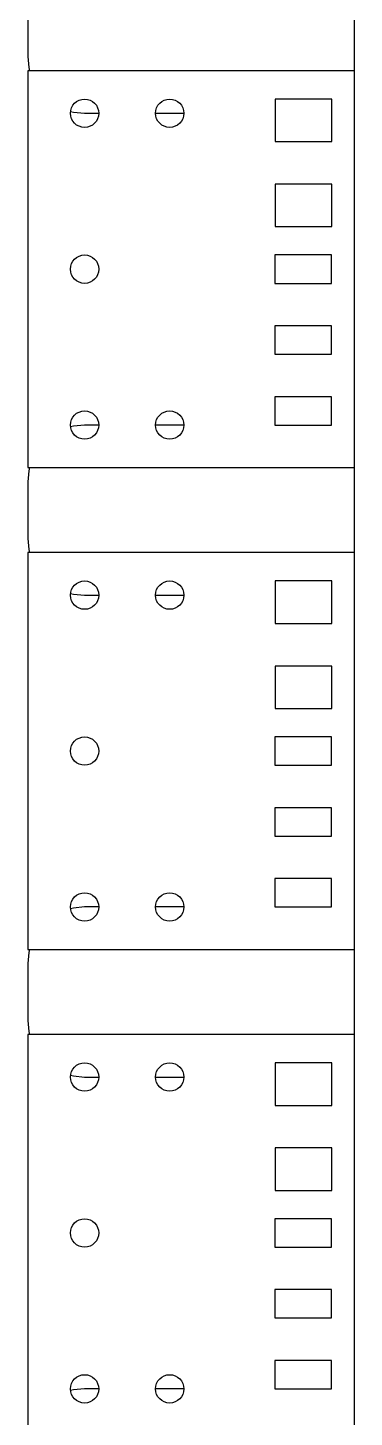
# Model space of a CAD drawing. Header units: millimetres. Extents: x 53 to 376, y 29 to 265.
# Drawn here: x 240.72 to 246.47, y 82.13 to 106.64 of the extents above; entities that cross this region are included whole.
import ezdxf

# ---------------------------------------------------------------- set-up
doc = ezdxf.new("R2010")
doc.units = ezdxf.units.MM

msp = doc.modelspace()

# ---------------------------------------------------------------- linework, layer by layer
at = {"color": 7, "linetype": 'Continuous', "lineweight": 25}
for p, q in [((246.4728, 129.8828), (246.4728, 57.8828)), ((240.7228, 107.1328), (240.7228, 106.1328)), ((240.7228, 105.8828), (240.7228, 98.8828)), ((246.4728, 105.8828), (240.7228, 105.8828)), ((245.0784, 105.3828), (245.0784, 104.6328)), ((246.0784, 105.3828), (245.0784, 105.3828)), ((246.0784, 104.6328), (246.0784, 105.3828)), ((241.7228, 105.1328), (241.9728, 105.1328)), ((242.9728, 105.1328), (243.4728, 105.1328)), ((245.0784, 104.6328), (246.0784, 104.6328)), ((245.0784, 103.8828), (245.0784, 103.1328)), ((246.0784, 103.8828), (245.0784, 103.8828)), ((246.0784, 103.1328), (246.0784, 103.8828)), ((245.0784, 103.1328), (246.0784, 103.1328)), ((245.0728, 102.6328), (245.0728, 102.1328)), ((246.0728, 102.6328), (245.0728, 102.6328)), ((246.0728, 102.1328), (246.0728, 102.6328)), ((245.0728, 102.1328), (246.0728, 102.1328)), ((245.0728, 101.3828), (245.0728, 100.8828)), ((246.0728, 101.3828), (245.0728, 101.3828)), ((246.0728, 100.8828), (246.0728, 101.3828)), ((245.0728, 100.8828), (246.0728, 100.8828)), ((245.0728, 100.1328), (245.0728, 99.6328)), ((246.0728, 100.1328), (245.0728, 100.1328)), ((246.0728, 99.6328), (246.0728, 100.1328)), ((241.9728, 99.6328), (241.7228, 99.6328)), ((243.4728, 99.6328), (242.9728, 99.6328)), ((245.0728, 99.6328), (246.0728, 99.6328)), ((240.7228, 98.8828), (246.4728, 98.8828)), ((240.7228, 98.6328), (240.7228, 97.6328)), ((240.7228, 97.3828), (240.7228, 90.3828)), ((246.4728, 97.3828), (240.7228, 97.3828)), ((245.0784, 96.8828), (245.0784, 96.1328)), ((246.0784, 96.8828), (245.0784, 96.8828)), ((246.0784, 96.1328), (246.0784, 96.8828)), ((241.7228, 96.6328), (241.9728, 96.6328)), ((242.9728, 96.6328), (243.4728, 96.6328)), ((245.0784, 96.1328), (246.0784, 96.1328)), ((245.0784, 95.3828), (245.0784, 94.6328)), ((246.0784, 95.3828), (245.0784, 95.3828)), ((246.0784, 94.6328), (246.0784, 95.3828)), ((245.0784, 94.6328), (246.0784, 94.6328)), ((245.0728, 94.1328), (245.0728, 93.6328)), ((246.0728, 94.1328), (245.0728, 94.1328)), ((246.0728, 93.6328), (246.0728, 94.1328)), ((245.0728, 93.6328), (246.0728, 93.6328)), ((245.0728, 92.8828), (245.0728, 92.3828)), ((246.0728, 92.8828), (245.0728, 92.8828)), ((246.0728, 92.3828), (246.0728, 92.8828)), ((245.0728, 92.3828), (246.0728, 92.3828)), ((245.0728, 91.6328), (245.0728, 91.1328)), ((246.0728, 91.6328), (245.0728, 91.6328)), ((246.0728, 91.1328), (246.0728, 91.6328)), ((241.9728, 91.1328), (241.7228, 91.1328)), ((243.4728, 91.1328), (242.9728, 91.1328)), ((245.0728, 91.1328), (246.0728, 91.1328)), ((240.7228, 90.3828), (246.4728, 90.3828)), ((240.7228, 90.1328), (240.7228, 89.1328)), ((240.7228, 88.8828), (240.7228, 81.8828)), ((246.4728, 88.8828), (240.7228, 88.8828)), ((245.0784, 88.3828), (245.0784, 87.6328)), ((246.0784, 88.3828), (245.0784, 88.3828)), ((246.0784, 87.6328), (246.0784, 88.3828)), ((241.7228, 88.1328), (241.9728, 88.1328)), ((242.9728, 88.1328), (243.4728, 88.1328)), ((245.0784, 87.6328), (246.0784, 87.6328)), ((245.0784, 86.8828), (245.0784, 86.1328)), ((246.0784, 86.8828), (245.0784, 86.8828)), ((246.0784, 86.1328), (246.0784, 86.8828)), ((245.0784, 86.1328), (246.0784, 86.1328)), ((245.0728, 85.6328), (245.0728, 85.1328)), ((246.0728, 85.6328), (245.0728, 85.6328)), ((246.0728, 85.1328), (246.0728, 85.6328)), ((245.0728, 85.1328), (246.0728, 85.1328)), ((245.0728, 84.3828), (245.0728, 83.8828)), ((246.0728, 84.3828), (245.0728, 84.3828)), ((246.0728, 83.8828), (246.0728, 84.3828)), ((245.0728, 83.8828), (246.0728, 83.8828)), ((245.0728, 83.1328), (245.0728, 82.6328)), ((246.0728, 83.1328), (245.0728, 83.1328)), ((246.0728, 82.6328), (246.0728, 83.1328)), ((241.9728, 82.6328), (241.7228, 82.6328)), ((243.4728, 82.6328), (242.9728, 82.6328)), ((245.0728, 82.6328), (246.0728, 82.6328))]:
    msp.add_line(p, q, dxfattribs=at)
at = {"color": 7, "linetype": 'Continuous', "lineweight": 25, "flags": 128}
for points in [[(240.7228, 106.1328), (240.742, 105.9377), (240.7545, 105.8828)], [(241.4747, 105.1641), (241.5277, 105.152), (241.7228, 105.1328)], [(241.7228, 99.6328), (241.5277, 99.6136), (241.4747, 99.6016)], [(240.7545, 98.8828), (240.742, 98.8279), (240.7228, 98.6328)], [(240.7228, 97.6328), (240.742, 97.4377), (240.7545, 97.3828)], [(241.4747, 96.6641), (241.5277, 96.652), (241.7228, 96.6328)], [(241.7228, 91.1328), (241.5277, 91.1136), (241.4747, 91.1016)], [(240.7545, 90.3828), (240.742, 90.3279), (240.7228, 90.1328)], [(240.7228, 89.1328), (240.742, 88.9377), (240.7545, 88.8828)], [(241.4747, 88.1641), (241.5277, 88.152), (241.7228, 88.1328)], [(241.7228, 82.6328), (241.5277, 82.6136), (241.4747, 82.6016)]]:
    msp.add_lwpolyline(points, dxfattribs=at)
at = {"color": 7, "linetype": 'Continuous', "lineweight": 25}
for centre in [(241.7228, 105.1328), (243.2228, 105.1328), (241.7228, 102.3828), (241.7228, 99.6328), (243.2228, 99.6328), (241.7228, 96.6328), (243.2228, 96.6328), (241.7228, 93.8828), (241.7228, 91.1328), (243.2228, 91.1328), (241.7228, 88.1328), (243.2228, 88.1328), (241.7228, 85.3828), (241.7228, 82.6328), (243.2228, 82.6328)]:
    msp.add_circle(centre, 0.25, dxfattribs=at)

doc.saveas('drawing.dxf')
